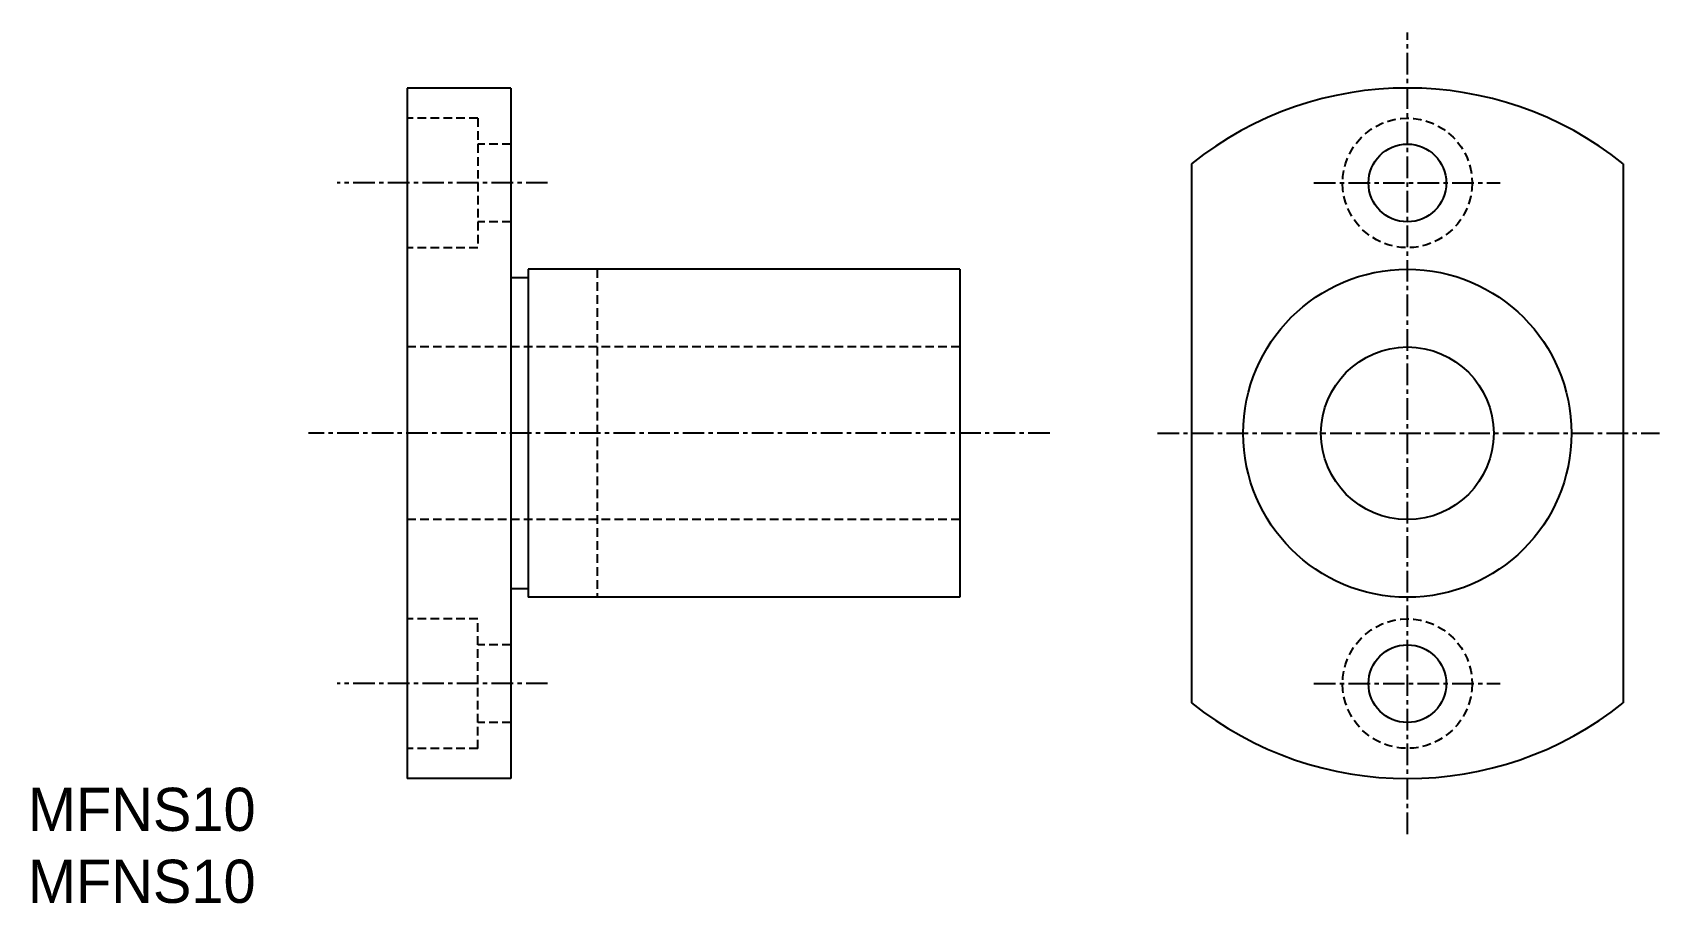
# Model space of a CAD drawing. Extents: x 10.3 to 104.5, y 10 to 60.4.
import ezdxf

# ---------------------------------------------------------------- set-up
doc = ezdxf.new("R2010")
doc.units = 0
doc.linetypes.add('CENTER', pattern=[2, 1.25, -0.25, 0.25, -0.25])
doc.linetypes.add('DASHED', pattern=[0.75, 0.5, -0.25])
doc.layers.get('0').update_dxf_attribs({"linetype": 'CONTINUOUS'})
doc.layers.add('CENTER', color=1, linetype='CENTER')

msp = doc.modelspace()

# ---------------------------------------------------------------- linework, layer by layer
at = {"color": 7, "linetype": 'CONTINUOUS'}
for p, q in [((31.956, 57.197), (31.956, 17.197)), ((37.956, 57.197), (31.956, 57.197)), ((37.956, 57.197), (37.956, 17.197)), ((77.359, 52.809), (77.359, 21.584)), ((102.359, 52.809), (102.359, 21.584)), ((38.956, 46.197), (37.956, 46.197)), ((63.956, 46.697), (38.956, 46.697)), ((38.956, 46.697), (38.956, 27.697)), ((63.956, 46.697), (63.956, 27.697)), ((38.956, 28.197), (37.956, 28.197)), ((63.956, 27.697), (38.956, 27.697)), ((37.956, 17.197), (31.956, 17.197))]:
    msp.add_line(p, q, dxfattribs=at)
at = {"color": 3, "linetype": 'DASHED'}
for p, q in [((36.056, 55.447), (31.956, 55.447)), ((36.056, 55.447), (36.056, 47.947)), ((37.956, 53.947), (36.056, 53.947)), ((37.956, 49.447), (36.056, 49.447)), ((36.056, 47.947), (31.956, 47.947)), ((42.956, 46.697), (42.956, 27.697)), ((63.956, 42.197), (31.956, 42.197)), ((63.956, 32.197), (31.956, 32.197)), ((36.056, 26.447), (31.956, 26.447)), ((36.056, 18.947), (36.056, 26.447)), ((37.956, 24.947), (36.056, 24.947)), ((37.956, 20.447), (36.056, 20.447)), ((36.056, 18.947), (31.956, 18.947))]:
    msp.add_line(p, q, dxfattribs=at)
for centre in [(89.859, 51.697), (89.859, 22.697)]:
    msp.add_circle(centre, 3.75, dxfattribs=at)
at = {"color": 7, "linetype": 'CONTINUOUS'}
for centre, radius in [((89.859, 51.697), 2.25), ((89.859, 37.197), 9.5), ((89.859, 37.197), 5), ((89.859, 22.697), 2.25)]:
    msp.add_circle(centre, radius, dxfattribs=at)
for start, end in [(51.31781, 128.68219), (231.31781, 308.68219)]:
    msp.add_arc((89.859, 37.197), 20, start, end, dxfattribs=at)
at = {"layer": 'CENTER', "color": 1, "linetype": 'CENTER'}
for p, q in [((89.859, 13.982), (89.859, 60.411)), ((40.09, 51.697), (27.901, 51.697)), ((84.45, 51.697), (95.239, 51.697)), ((69.16, 37.197), (26.241, 37.197)), ((75.391, 37.197), (104.452, 37.197)), ((40.09, 22.697), (27.901, 22.697)), ((84.45, 22.697), (95.239, 22.697))]:
    msp.add_line(p, q, dxfattribs=at)

# ---------------------------------------------------------------- texts
at = {"color": 7, "linetype": 'CONTINUOUS'}
for p in [(10, 14.167), (10, 10)]:
    msp.add_text('MFNS10', height=2.5, dxfattribs=at).set_placement(p)

doc.saveas('drawing.dxf')
